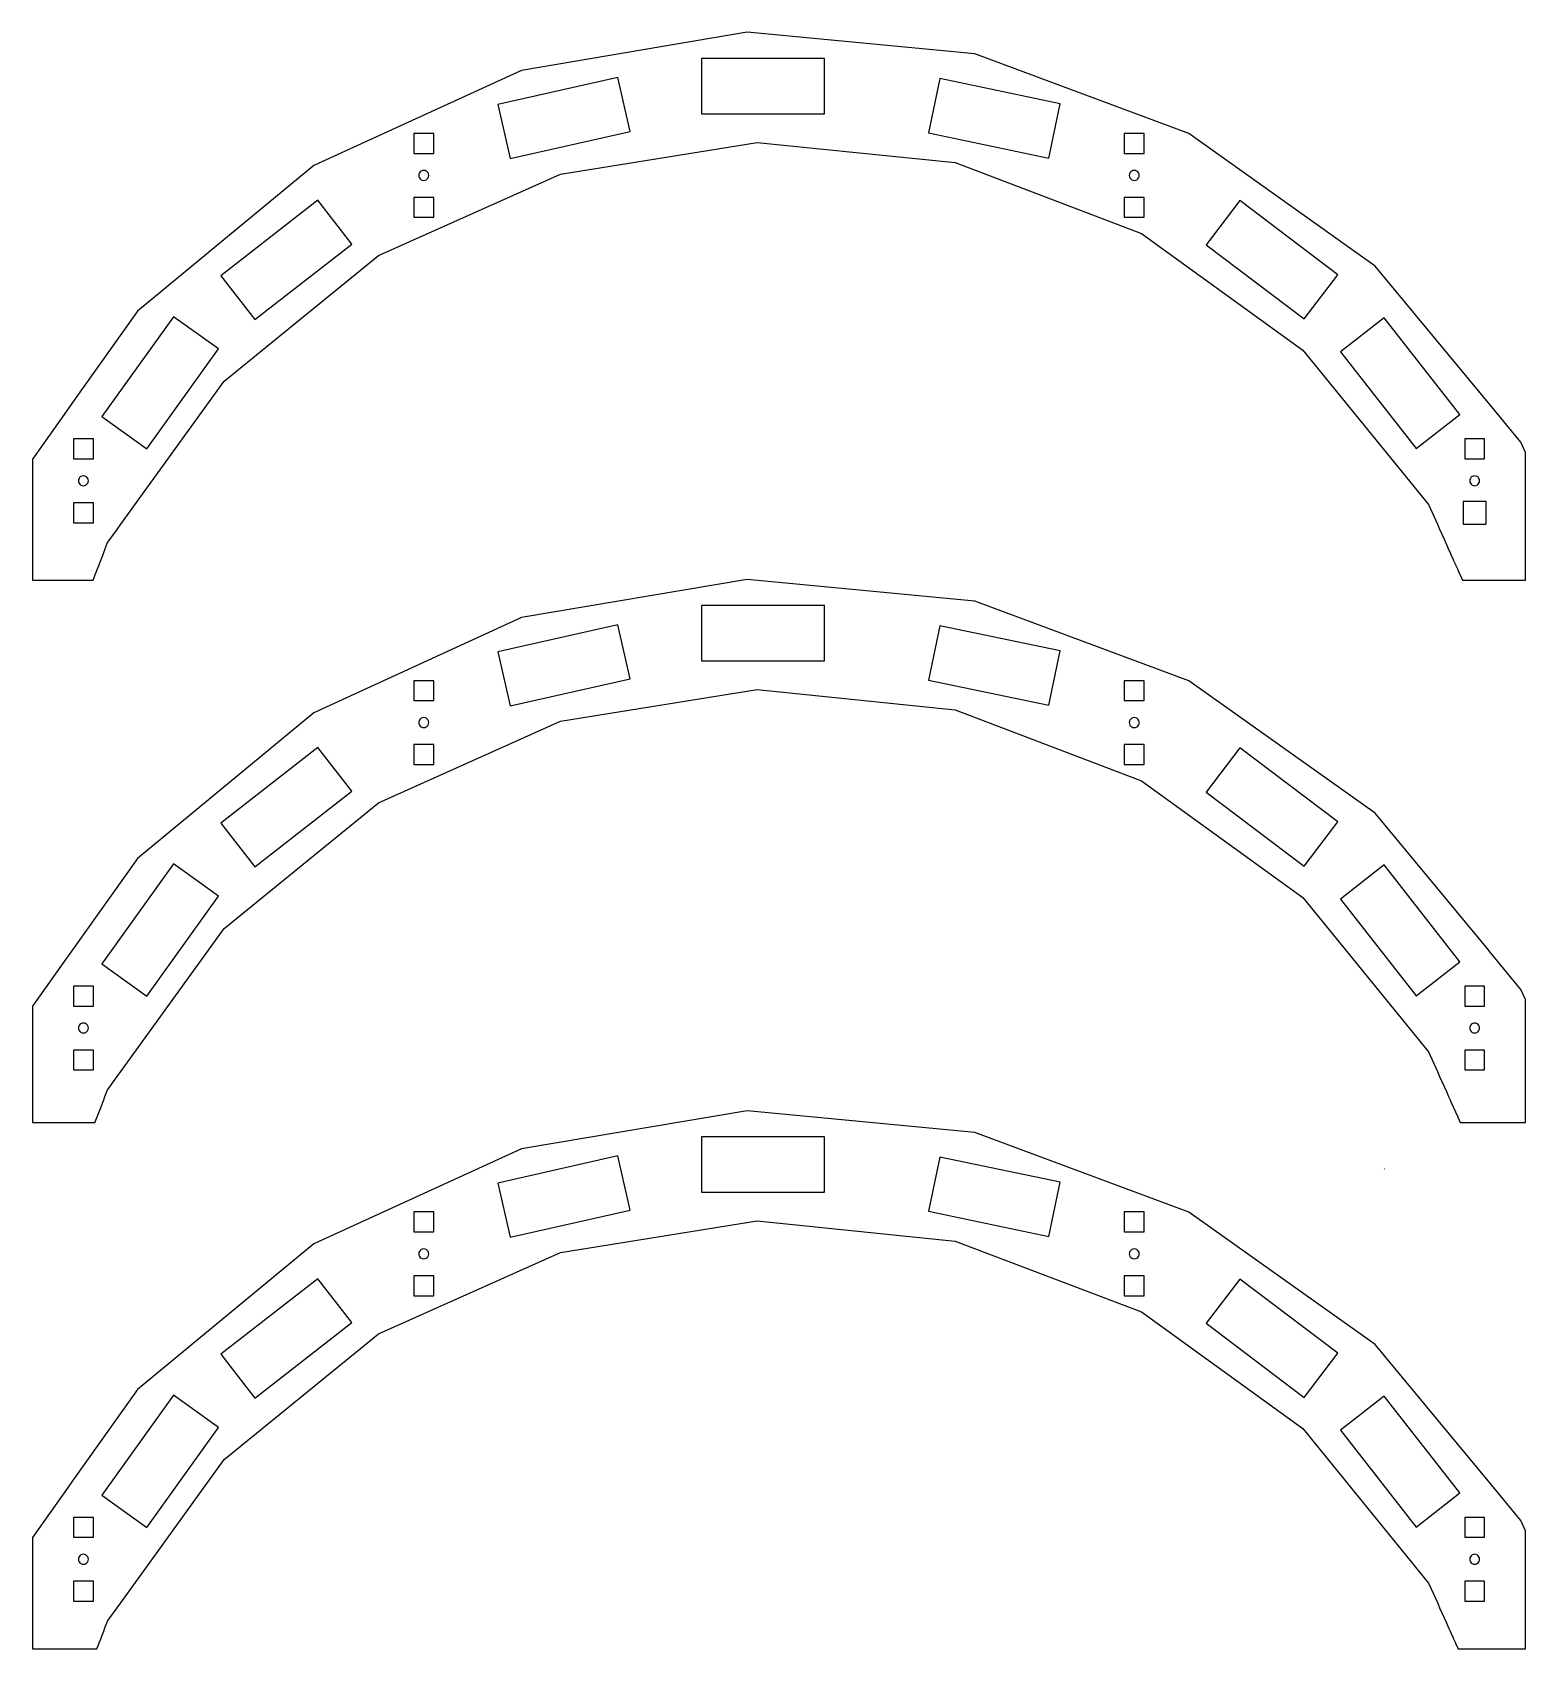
# Model space of a CAD drawing. Header units: metres. Extents: x -935 to 1094, y -1273 to 224.
# Drawn here: x 115.9 to 536.3, y -935.1 to -480 of the extents above; entities that cross this region are included whole.
import ezdxf

# ---------------------------------------------------------------- set-up
doc = ezdxf.new("R2010")
doc.units = ezdxf.units.M

msp = doc.modelspace()

# ---------------------------------------------------------------- linework, layer by layer
at = {"layer": 'Layer0'}
for p, q in [((317.11, -479.97), (253.65, -490.69)), ((381.19, -486.04), (317.11, -479.97)), ((441.51, -508.49), (381.19, -486.04)), ((253.65, -490.69), (195.12, -517.47)), ((338.9, -487.3), (304.3, -487.3)), ((304.3, -487.3), (304.3, -502.9)), ((338.9, -502.9), (338.9, -487.3)), ((280.74, -492.7), (246.98, -500.31)), ((284.17, -507.92), (280.74, -492.7)), ((371.36, -493.01), (368.17, -508.28)), ((405.23, -500.09), (371.36, -493.01)), ((246.98, -500.31), (250.41, -515.53)), ((402.04, -515.36), (405.23, -500.09)), ((304.3, -502.9), (338.9, -502.9)), ((223.3, -508.46), (223.3, -514.06)), ((228.9, -508.46), (223.3, -508.46)), ((228.9, -514.06), (228.9, -508.46)), ((250.41, -515.53), (284.17, -507.92)), ((368.17, -508.28), (402.04, -515.36)), ((428.9, -508.46), (423.3, -508.46)), ((423.3, -508.46), (423.3, -514.06)), ((428.9, -514.06), (428.9, -508.46)), ((493.97, -545.78), (441.51, -508.49)), ((223.3, -514.06), (228.9, -514.06)), ((264.57, -519.87), (319.93, -510.95)), ((319.93, -510.95), (375.71, -516.67)), ((423.3, -514.06), (428.9, -514.06)), ((195.12, -517.47), (145.52, -558.49)), ((226.1, -518.86), (225.74, -518.91)), ((226.47, -518.91), (226.1, -518.86)), ((375.71, -516.67), (428.11, -536.63)), ((426.1, -518.86), (425.74, -518.91)), ((426.47, -518.91), (426.1, -518.86)), ((213.4, -542.81), (264.57, -519.87)), ((224.75, -519.9), (224.7, -520.26)), ((224.7, -520.26), (224.75, -520.62)), ((224.89, -519.56), (224.75, -519.9)), ((224.75, -520.62), (224.82, -520.79)), ((224.82, -520.79), (224.89, -520.96)), ((225.11, -519.27), (224.89, -519.56)), ((224.89, -520.96), (225.11, -521.25)), ((225.4, -519.05), (225.11, -519.27)), ((225.11, -521.25), (225.4, -521.47)), ((225.74, -518.91), (225.4, -519.05)), ((225.4, -521.47), (225.74, -521.61)), ((225.74, -521.61), (226.1, -521.66)), ((226.1, -521.66), (226.47, -521.61)), ((226.8, -519.05), (226.47, -518.91)), ((226.47, -521.61), (226.8, -521.47)), ((227.09, -519.27), (226.8, -519.05)), ((226.8, -521.47), (227.09, -521.25)), ((227.32, -519.56), (227.09, -519.27)), ((227.09, -521.25), (227.32, -520.96)), ((227.39, -519.73), (227.32, -519.56)), ((227.32, -520.96), (227.45, -520.62)), ((227.45, -519.9), (227.39, -519.73)), ((227.5, -520.26), (227.45, -519.9)), ((227.45, -520.62), (227.5, -520.26)), ((424.75, -519.9), (424.7, -520.26)), ((424.7, -520.26), (424.75, -520.62)), ((424.82, -519.73), (424.75, -519.9)), ((424.75, -520.62), (424.89, -520.96)), ((424.89, -519.56), (424.82, -519.73)), ((425.11, -519.27), (424.89, -519.56)), ((424.89, -520.96), (425.11, -521.25)), ((425.4, -519.05), (425.11, -519.27)), ((425.11, -521.25), (425.4, -521.47)), ((425.74, -518.91), (425.4, -519.05)), ((425.4, -521.47), (425.74, -521.61)), ((425.74, -521.61), (426.1, -521.66)), ((426.1, -521.66), (426.47, -521.61)), ((426.8, -519.05), (426.47, -518.91)), ((426.47, -521.61), (426.8, -521.47)), ((427.09, -519.27), (426.8, -519.05)), ((426.8, -521.47), (427.09, -521.25)), ((427.32, -519.56), (427.09, -519.27)), ((427.09, -521.25), (427.32, -520.96)), ((427.45, -519.9), (427.32, -519.56)), ((427.32, -520.96), (427.39, -520.79)), ((427.39, -520.79), (427.45, -520.62)), ((427.5, -520.26), (427.45, -519.9)), ((427.45, -520.62), (427.5, -520.26)), ((196.24, -527.28), (168.94, -548.54)), ((205.82, -539.59), (196.24, -527.28)), ((223.3, -526.46), (223.3, -532.06)), ((228.9, -526.46), (223.3, -526.46)), ((228.9, -532.06), (228.9, -526.46)), ((423.3, -526.46), (423.3, -532.06)), ((428.9, -526.46), (423.3, -526.46)), ((428.9, -532.06), (428.9, -526.46)), ((455.8, -527.36), (446.39, -539.8)), ((483.4, -548.23), (455.8, -527.36)), ((223.3, -532.06), (228.9, -532.06)), ((423.3, -532.06), (428.9, -532.06)), ((428.11, -536.63), (473.56, -569.47)), ((178.52, -560.85), (205.82, -539.59)), ((446.39, -539.8), (473.99, -560.67)), ((169.91, -578.21), (213.4, -542.81)), ((525.73, -584.19), (493.97, -545.78)), ((168.94, -548.54), (178.52, -560.85)), ((473.99, -560.67), (483.4, -548.23)), ((145.52, -558.49), (127.25, -584.2)), ((155.61, -560.05), (135.46, -588.18)), ((168.29, -569.13), (155.61, -560.05)), ((496.44, -560.34), (484.15, -569.94)), ((517.75, -587.6), (496.44, -560.34)), ((148.15, -597.27), (168.29, -569.13)), ((473.56, -569.47), (508.96, -612.96)), ((484.15, -569.94), (505.45, -597.21)), ((140.78, -618.52), (169.91, -578.21)), ((126, -585.95), (115.91, -600.15)), ((127.25, -584.2), (126, -585.95)), ((526.2, -584.76), (525.73, -584.19)), ((534.98, -595.38), (526.2, -584.76)), ((135.46, -588.18), (148.15, -597.27)), ((505.45, -597.21), (517.75, -587.6)), ((127.49, -594.47), (127.49, -600.07)), ((133.09, -594.47), (127.49, -594.47)), ((133.09, -600.07), (133.09, -594.47)), ((519.14, -594.47), (519.14, -600.07)), ((524.74, -594.47), (519.14, -594.47)), ((524.74, -600.07), (524.74, -594.47)), ((536.3, -598.26), (534.98, -595.38)), ((115.91, -600.15), (115.91, -634.28)), ((127.49, -600.07), (133.09, -600.07)), ((519.14, -600.07), (524.74, -600.07)), ((536.3, -634.28), (536.3, -598.26)), ((129.3, -605.28), (129.08, -605.57)), ((129.59, -605.05), (129.3, -605.28)), ((129.93, -604.91), (129.59, -605.05)), ((130.29, -604.87), (129.93, -604.91)), ((130.65, -604.91), (130.29, -604.87)), ((130.99, -605.05), (130.65, -604.91)), ((131.13, -605.16), (130.99, -605.05)), ((131.28, -605.28), (131.13, -605.16)), ((131.5, -605.57), (131.28, -605.28)), ((520.95, -605.28), (520.73, -605.57)), ((521.24, -605.05), (520.95, -605.28)), ((521.58, -604.91), (521.24, -605.05)), ((521.94, -604.87), (521.58, -604.91)), ((522.3, -604.91), (521.94, -604.87)), ((522.64, -605.05), (522.3, -604.91)), ((522.93, -605.28), (522.64, -605.05)), ((523.15, -605.57), (522.93, -605.28)), ((128.94, -605.9), (128.89, -606.27)), ((128.89, -606.27), (128.94, -606.63)), ((129.08, -605.57), (128.94, -605.9)), ((128.94, -606.63), (129.08, -606.96)), ((129.08, -606.96), (129.3, -607.25)), ((129.3, -607.25), (129.45, -607.37)), ((129.45, -607.37), (129.59, -607.48)), ((129.59, -607.48), (129.93, -607.62)), ((129.93, -607.62), (130.29, -607.66)), ((130.29, -607.66), (130.65, -607.62)), ((130.65, -607.62), (130.99, -607.48)), ((130.99, -607.48), (131.28, -607.25)), ((131.28, -607.25), (131.5, -606.96)), ((131.64, -605.9), (131.5, -605.57)), ((131.5, -606.96), (131.64, -606.63)), ((131.69, -606.27), (131.64, -605.9)), ((131.64, -606.63), (131.69, -606.27)), ((520.59, -605.9), (520.54, -606.27)), ((520.54, -606.27), (520.59, -606.63)), ((520.73, -605.57), (520.59, -605.9)), ((520.59, -606.63), (520.73, -606.96)), ((520.73, -606.96), (520.95, -607.25)), ((520.95, -607.25), (521.24, -607.48)), ((521.24, -607.48), (521.58, -607.62)), ((521.58, -607.62), (521.94, -607.66)), ((521.94, -607.66), (522.3, -607.62)), ((522.3, -607.62), (522.64, -607.48)), ((522.64, -607.48), (522.93, -607.25)), ((522.93, -607.25), (523.15, -606.96)), ((523.29, -605.9), (523.15, -605.57)), ((523.15, -606.96), (523.29, -606.63)), ((523.34, -606.27), (523.29, -605.9)), ((523.29, -606.63), (523.34, -606.27)), ((133.09, -612.47), (127.49, -612.47)), ((127.49, -612.47), (127.49, -618.07)), ((133.09, -618.07), (133.09, -612.47)), ((508.96, -612.96), (511.44, -618.48)), ((525.14, -612.07), (518.74, -612.07)), ((518.74, -612.07), (518.74, -618.47)), ((525.14, -618.47), (525.14, -612.07)), ((127.49, -618.07), (133.09, -618.07)), ((139.76, -619.94), (140.78, -618.52)), ((511.44, -618.48), (512.07, -619.9)), ((518.74, -618.47), (525.14, -618.47)), ((137.07, -623.66), (137.71, -622.78)), ((137.71, -622.78), (138.73, -621.36)), ((138.73, -621.36), (139.76, -619.94)), ((512.07, -619.9), (512.71, -621.32)), ((512.71, -621.32), (513.35, -622.74)), ((513.35, -622.74), (513.98, -624.16)), ((135.26, -628.41), (135.8, -626.99)), ((135.8, -626.99), (136, -626.47)), ((136, -626.47), (136.34, -625.57)), ((136.34, -625.57), (136.88, -624.15)), ((136.88, -624.15), (137.07, -623.66)), ((513.98, -624.16), (514.62, -625.58)), ((514.62, -625.58), (515.02, -626.48)), ((515.02, -626.48), (515.26, -627)), ((515.26, -627), (515.89, -628.42)), ((133.61, -632.73), (133.64, -632.67)), ((133.64, -632.67), (134.16, -631.31)), ((134.16, -631.31), (134.18, -631.25)), ((134.18, -631.25), (134.7, -629.89)), ((134.7, -629.89), (134.72, -629.83)), ((134.72, -629.83), (135.24, -628.47)), ((135.24, -628.47), (135.26, -628.41)), ((515.89, -628.42), (515.92, -628.48)), ((515.92, -628.48), (516.53, -629.84)), ((516.53, -629.84), (516.56, -629.9)), ((516.56, -629.9), (517.17, -631.26)), ((517.17, -631.26), (517.19, -631.32)), ((517.19, -631.32), (517.8, -632.68)), ((517.8, -632.68), (517.83, -632.74)), ((115.91, -634.28), (133.02, -634.28)), ((133.02, -634.28), (133.61, -632.73)), ((317.11, -634.07), (253.65, -644.79)), ((381.19, -640.14), (317.11, -634.07)), ((517.83, -632.74), (518.52, -634.28)), ((518.52, -634.28), (536.3, -634.28)), ((338.9, -641.4), (304.3, -641.4)), ((304.3, -641.4), (304.3, -657)), ((338.9, -657), (338.9, -641.4)), ((441.51, -662.59), (381.19, -640.14)), ((253.65, -644.79), (195.12, -671.57)), ((280.74, -646.8), (246.98, -654.41)), ((284.17, -662.02), (280.74, -646.8)), ((371.36, -647.11), (368.17, -662.38)), ((405.23, -654.19), (371.36, -647.11)), ((246.98, -654.41), (250.41, -669.63)), ((402.04, -669.46), (405.23, -654.19)), ((304.3, -657), (338.9, -657)), ((223.3, -662.56), (223.3, -668.16)), ((228.9, -662.56), (223.3, -662.56)), ((228.9, -668.16), (228.9, -662.56)), ((250.41, -669.63), (284.17, -662.02)), ((368.17, -662.38), (402.04, -669.46)), ((428.9, -662.56), (423.3, -662.56)), ((423.3, -662.56), (423.3, -668.16)), ((428.9, -668.16), (428.9, -662.56)), ((493.97, -699.88), (441.51, -662.59)), ((223.3, -668.16), (228.9, -668.16)), ((264.57, -673.97), (319.93, -665.05)), ((319.93, -665.05), (375.71, -670.77)), ((423.3, -668.16), (428.9, -668.16)), ((195.12, -671.57), (145.52, -712.59)), ((225.11, -673.37), (224.89, -673.66)), ((225.4, -673.15), (225.11, -673.37)), ((225.74, -673.01), (225.4, -673.15)), ((226.1, -672.96), (225.74, -673.01)), ((226.47, -673.01), (226.1, -672.96)), ((226.8, -673.15), (226.47, -673.01)), ((227.09, -673.37), (226.8, -673.15)), ((227.32, -673.66), (227.09, -673.37)), ((375.71, -670.77), (428.11, -690.73)), ((425.11, -673.37), (424.89, -673.66)), ((425.4, -673.15), (425.11, -673.37)), ((425.74, -673.01), (425.4, -673.15)), ((426.1, -672.96), (425.74, -673.01)), ((426.47, -673.01), (426.1, -672.96)), ((426.8, -673.15), (426.47, -673.01)), ((427.09, -673.37), (426.8, -673.15)), ((427.32, -673.66), (427.09, -673.37)), ((213.4, -696.91), (264.57, -673.97)), ((224.75, -674), (224.7, -674.36)), ((224.7, -674.36), (224.75, -674.72)), ((224.89, -673.66), (224.75, -674)), ((224.75, -674.72), (224.82, -674.89)), ((224.82, -674.89), (224.89, -675.06)), ((224.89, -675.06), (225.11, -675.35)), ((225.11, -675.35), (225.4, -675.57)), ((225.4, -675.57), (225.74, -675.71)), ((225.74, -675.71), (226.1, -675.76)), ((226.1, -675.76), (226.47, -675.71)), ((226.47, -675.71), (226.8, -675.57)), ((226.8, -675.57), (227.09, -675.35)), ((227.09, -675.35), (227.32, -675.06)), ((227.39, -673.83), (227.32, -673.66)), ((227.32, -675.06), (227.45, -674.72)), ((227.45, -674), (227.39, -673.83)), ((227.5, -674.36), (227.45, -674)), ((227.45, -674.72), (227.5, -674.36)), ((424.75, -674), (424.7, -674.36)), ((424.7, -674.36), (424.75, -674.72)), ((424.82, -673.83), (424.75, -674)), ((424.75, -674.72), (424.89, -675.06)), ((424.89, -673.66), (424.82, -673.83)), ((424.89, -675.06), (425.11, -675.35)), ((425.11, -675.35), (425.4, -675.57)), ((425.4, -675.57), (425.74, -675.71)), ((425.74, -675.71), (426.1, -675.76)), ((426.1, -675.76), (426.47, -675.71)), ((426.47, -675.71), (426.8, -675.57)), ((426.8, -675.57), (427.09, -675.35)), ((427.09, -675.35), (427.32, -675.06)), ((427.45, -674), (427.32, -673.66)), ((427.32, -675.06), (427.39, -674.89)), ((427.39, -674.89), (427.45, -674.72)), ((427.5, -674.36), (427.45, -674)), ((427.45, -674.72), (427.5, -674.36)), ((196.24, -681.38), (168.94, -702.64)), ((205.82, -693.69), (196.24, -681.38)), ((228.9, -680.56), (223.3, -680.56)), ((223.3, -680.56), (223.3, -686.16)), ((228.9, -686.16), (228.9, -680.56)), ((423.3, -680.56), (423.3, -686.16)), ((428.9, -680.56), (423.3, -680.56)), ((428.9, -686.16), (428.9, -680.56)), ((455.8, -681.46), (446.39, -693.9)), ((483.4, -702.33), (455.8, -681.46)), ((223.3, -686.16), (228.9, -686.16)), ((423.3, -686.16), (428.9, -686.16)), ((428.11, -690.73), (473.56, -723.57)), ((178.52, -714.95), (205.82, -693.69)), ((446.39, -693.9), (473.99, -714.77)), ((169.91, -732.31), (213.4, -696.91)), ((525.73, -738.29), (493.97, -699.88)), ((168.94, -702.64), (178.52, -714.95)), ((473.99, -714.77), (483.4, -702.33)), ((145.52, -712.59), (127.25, -738.3)), ((155.61, -714.15), (135.46, -742.28)), ((168.29, -723.23), (155.61, -714.15)), ((496.44, -714.44), (484.15, -724.04)), ((517.75, -741.7), (496.44, -714.44)), ((148.15, -751.37), (168.29, -723.23)), ((473.56, -723.57), (508.96, -767.06)), ((484.15, -724.04), (505.45, -751.31)), ((140.78, -772.62), (169.91, -732.31)), ((126, -740.05), (115.91, -754.25)), ((127.25, -738.3), (126, -740.05)), ((505.45, -751.31), (517.75, -741.7)), ((526.2, -738.86), (525.73, -738.29)), ((534.98, -749.48), (526.2, -738.86)), ((135.46, -742.28), (148.15, -751.37)), ((127.49, -748.57), (127.49, -754.17)), ((133.09, -748.57), (127.49, -748.57)), ((133.09, -754.17), (133.09, -748.57)), ((519.14, -748.57), (519.14, -754.17)), ((524.74, -748.57), (519.14, -748.57)), ((524.74, -754.17), (524.74, -748.57)), ((536.3, -752.36), (534.98, -749.48)), ((115.91, -754.25), (115.91, -786.96)), ((127.49, -754.17), (133.09, -754.17)), ((519.14, -754.17), (524.74, -754.17)), ((536.3, -786.96), (536.3, -752.36)), ((128.94, -760), (128.89, -760.37)), ((129.08, -759.67), (128.94, -760)), ((129.3, -759.38), (129.08, -759.67)), ((129.59, -759.15), (129.3, -759.38)), ((129.93, -759.01), (129.59, -759.15)), ((130.29, -758.97), (129.93, -759.01)), ((130.65, -759.01), (130.29, -758.97)), ((130.99, -759.15), (130.65, -759.01)), ((131.13, -759.26), (130.99, -759.15)), ((131.28, -759.38), (131.13, -759.26)), ((131.5, -759.67), (131.28, -759.38)), ((131.64, -760), (131.5, -759.67)), ((131.69, -760.37), (131.64, -760)), ((520.59, -760), (520.54, -760.37)), ((520.73, -759.67), (520.59, -760)), ((520.95, -759.38), (520.73, -759.67)), ((521.24, -759.15), (520.95, -759.38)), ((521.58, -759.01), (521.24, -759.15)), ((521.94, -758.97), (521.58, -759.01)), ((522.3, -759.01), (521.94, -758.97)), ((522.64, -759.15), (522.3, -759.01)), ((522.93, -759.38), (522.64, -759.15)), ((523.15, -759.67), (522.93, -759.38)), ((523.29, -760), (523.15, -759.67)), ((523.34, -760.37), (523.29, -760)), ((128.89, -760.37), (128.94, -760.73)), ((128.94, -760.73), (129.08, -761.06)), ((129.08, -761.06), (129.3, -761.35)), ((129.3, -761.35), (129.45, -761.47)), ((129.45, -761.47), (129.59, -761.58)), ((129.59, -761.58), (129.93, -761.72)), ((129.93, -761.72), (130.29, -761.76)), ((130.29, -761.76), (130.65, -761.72)), ((130.65, -761.72), (130.99, -761.58)), ((130.99, -761.58), (131.28, -761.35)), ((131.28, -761.35), (131.5, -761.06)), ((131.5, -761.06), (131.64, -760.73)), ((131.64, -760.73), (131.69, -760.37)), ((520.54, -760.37), (520.59, -760.73)), ((520.59, -760.73), (520.73, -761.06)), ((520.73, -761.06), (520.95, -761.35)), ((520.95, -761.35), (521.24, -761.58)), ((521.24, -761.58), (521.58, -761.72)), ((521.58, -761.72), (521.94, -761.76)), ((521.94, -761.76), (522.3, -761.72)), ((522.3, -761.72), (522.64, -761.58)), ((522.64, -761.58), (522.93, -761.35)), ((522.93, -761.35), (523.15, -761.06)), ((523.15, -761.06), (523.29, -760.73)), ((523.29, -760.73), (523.34, -760.37)), ((127.49, -766.57), (127.49, -772.17)), ((133.09, -766.57), (127.49, -766.57)), ((133.09, -772.17), (133.09, -766.57)), ((508.96, -767.06), (511.44, -772.58)), ((524.74, -766.57), (519.14, -766.57)), ((519.14, -766.57), (519.14, -772.17)), ((524.74, -772.17), (524.74, -766.57)), ((127.49, -772.17), (133.09, -772.17)), ((139.76, -774.04), (140.78, -772.62)), ((511.44, -772.58), (512.07, -774)), ((519.14, -772.17), (524.74, -772.17)), ((136.34, -779.67), (136.88, -778.25)), ((136.88, -778.25), (137.07, -777.76)), ((137.07, -777.76), (137.71, -776.88)), ((137.71, -776.88), (138.73, -775.46)), ((138.73, -775.46), (139.76, -774.04)), ((512.07, -774), (512.71, -775.42)), ((512.71, -775.42), (513.35, -776.84)), ((513.35, -776.84), (513.98, -778.26)), ((513.98, -778.26), (514.62, -779.68)), ((134.72, -783.93), (135.24, -782.57)), ((135.24, -782.57), (135.26, -782.51)), ((135.26, -782.51), (135.8, -781.09)), ((135.8, -781.09), (136, -780.57)), ((136, -780.57), (136.34, -779.67)), ((514.62, -779.68), (515.02, -780.58)), ((515.02, -780.58), (515.26, -781.1)), ((515.26, -781.1), (515.89, -782.52)), ((515.89, -782.52), (515.92, -782.58)), ((515.92, -782.58), (516.53, -783.94)), ((115.91, -786.96), (133.57, -786.96)), ((133.57, -786.96), (133.64, -786.77)), ((133.64, -786.77), (134.16, -785.41)), ((134.16, -785.41), (134.18, -785.35)), ((134.18, -785.35), (134.7, -783.99)), ((134.7, -783.99), (134.72, -783.93)), ((317.11, -783.67), (253.65, -794.39)), ((381.19, -789.74), (317.11, -783.67)), ((516.53, -783.94), (516.56, -784)), ((516.56, -784), (517.17, -785.36)), ((517.17, -785.36), (517.19, -785.42)), ((517.19, -785.42), (517.8, -786.78)), ((517.8, -786.78), (517.88, -786.96)), ((517.88, -786.96), (536.3, -786.96)), ((338.9, -791), (304.3, -791)), ((304.3, -791), (304.3, -806.6)), ((338.9, -806.6), (338.9, -791)), ((441.51, -812.19), (381.19, -789.74)), ((253.65, -794.39), (195.12, -821.17)), ((280.74, -796.4), (246.98, -804.01)), ((284.17, -811.62), (280.74, -796.4)), ((371.36, -796.71), (368.17, -811.98)), ((405.23, -803.79), (371.36, -796.71)), ((496.48, -800.06), (496.55, -800.15)), ((246.98, -804.01), (250.41, -819.23)), ((402.04, -819.06), (405.23, -803.79)), ((304.3, -806.6), (338.9, -806.6)), ((228.9, -812.16), (223.3, -812.16)), ((223.3, -812.16), (223.3, -817.76)), ((228.9, -817.76), (228.9, -812.16)), ((250.41, -819.23), (284.17, -811.62)), ((264.57, -823.57), (319.93, -814.65)), ((319.93, -814.65), (375.71, -820.37)), ((368.17, -811.98), (402.04, -819.06)), ((423.3, -812.16), (423.3, -817.76)), ((428.9, -812.16), (423.3, -812.16)), ((428.9, -817.76), (428.9, -812.16)), ((493.97, -849.48), (441.51, -812.19)), ((223.3, -817.76), (228.9, -817.76)), ((423.3, -817.76), (428.9, -817.76)), ((195.12, -821.17), (145.52, -862.19)), ((213.4, -846.51), (264.57, -823.57)), ((224.75, -823.6), (224.7, -823.96)), ((224.89, -823.26), (224.75, -823.6)), ((225.11, -822.97), (224.89, -823.26)), ((225.4, -822.75), (225.11, -822.97)), ((225.74, -822.61), (225.4, -822.75)), ((226.1, -822.56), (225.74, -822.61)), ((226.47, -822.61), (226.1, -822.56)), ((226.8, -822.75), (226.47, -822.61)), ((227.09, -822.97), (226.8, -822.75)), ((227.32, -823.26), (227.09, -822.97)), ((227.39, -823.43), (227.32, -823.26)), ((227.45, -823.6), (227.39, -823.43)), ((227.5, -823.96), (227.45, -823.6)), ((375.71, -820.37), (428.11, -840.33)), ((424.75, -823.6), (424.7, -823.96)), ((424.82, -823.43), (424.75, -823.6)), ((424.89, -823.26), (424.82, -823.43)), ((425.11, -822.97), (424.89, -823.26)), ((425.4, -822.75), (425.11, -822.97)), ((425.74, -822.61), (425.4, -822.75)), ((426.1, -822.56), (425.74, -822.61)), ((426.47, -822.61), (426.1, -822.56)), ((426.8, -822.75), (426.47, -822.61)), ((427.09, -822.97), (426.8, -822.75)), ((427.32, -823.26), (427.09, -822.97)), ((427.45, -823.6), (427.32, -823.26)), ((427.5, -823.96), (427.45, -823.6)), ((224.7, -823.96), (224.75, -824.32)), ((224.75, -824.32), (224.82, -824.49)), ((224.82, -824.49), (224.89, -824.66)), ((224.89, -824.66), (225.11, -824.95)), ((225.11, -824.95), (225.4, -825.17)), ((225.4, -825.17), (225.74, -825.31)), ((225.74, -825.31), (226.1, -825.36)), ((226.1, -825.36), (226.47, -825.31)), ((226.47, -825.31), (226.8, -825.17)), ((226.8, -825.17), (227.09, -824.95)), ((227.09, -824.95), (227.32, -824.66)), ((227.32, -824.66), (227.45, -824.32)), ((227.45, -824.32), (227.5, -823.96)), ((424.7, -823.96), (424.75, -824.32)), ((424.75, -824.32), (424.89, -824.66)), ((424.89, -824.66), (425.11, -824.95)), ((425.11, -824.95), (425.4, -825.17)), ((425.4, -825.17), (425.74, -825.31)), ((425.74, -825.31), (426.1, -825.36)), ((426.1, -825.36), (426.47, -825.31)), ((426.47, -825.31), (426.8, -825.17)), ((426.8, -825.17), (427.09, -824.95)), ((427.09, -824.95), (427.32, -824.66)), ((427.32, -824.66), (427.39, -824.49)), ((427.39, -824.49), (427.45, -824.32)), ((427.45, -824.32), (427.5, -823.96)), ((196.24, -830.98), (168.94, -852.24)), ((205.82, -843.29), (196.24, -830.98)), ((223.3, -830.16), (223.3, -835.76)), ((228.9, -830.16), (223.3, -830.16)), ((228.9, -835.76), (228.9, -830.16)), ((428.9, -830.16), (423.3, -830.16)), ((423.3, -830.16), (423.3, -835.76)), ((428.9, -835.76), (428.9, -830.16)), ((455.8, -831.06), (446.39, -843.5)), ((483.4, -851.93), (455.8, -831.06)), ((223.3, -835.76), (228.9, -835.76)), ((423.3, -835.76), (428.9, -835.76)), ((428.11, -840.33), (473.56, -873.17)), ((169.91, -881.91), (213.4, -846.51)), ((178.52, -864.55), (205.82, -843.29)), ((446.39, -843.5), (473.99, -864.37)), ((525.73, -887.89), (493.97, -849.48)), ((168.94, -852.24), (178.52, -864.55)), ((473.99, -864.37), (483.4, -851.93)), ((145.52, -862.19), (127.25, -887.9)), ((155.61, -863.75), (135.46, -891.88)), ((168.29, -872.83), (155.61, -863.75)), ((496.44, -864.04), (484.15, -873.64)), ((517.75, -891.3), (496.44, -864.04)), ((148.15, -900.97), (168.29, -872.83)), ((473.56, -873.17), (508.96, -916.66)), ((484.15, -873.64), (505.45, -900.91)), ((140.78, -922.22), (169.91, -881.91)), ((126, -889.65), (115.91, -903.85)), ((127.25, -887.9), (126, -889.65)), ((135.46, -891.88), (148.15, -900.97)), ((505.45, -900.91), (517.75, -891.3)), ((526.2, -888.46), (525.73, -887.89)), ((534.98, -899.08), (526.2, -888.46)), ((133.09, -898.17), (127.49, -898.17)), ((127.49, -898.17), (127.49, -903.77)), ((133.09, -903.77), (133.09, -898.17)), ((519.14, -898.17), (519.14, -903.77)), ((524.74, -898.17), (519.14, -898.17)), ((524.74, -903.77), (524.74, -898.17)), ((536.3, -901.96), (534.98, -899.08)), ((115.91, -903.85), (115.91, -935.14)), ((127.49, -903.77), (133.09, -903.77)), ((519.14, -903.77), (524.74, -903.77)), ((536.3, -935.14), (536.3, -901.96)), ((128.94, -909.6), (128.89, -909.97)), ((128.89, -909.97), (128.94, -910.33)), ((129.08, -909.27), (128.94, -909.6)), ((128.94, -910.33), (129.08, -910.66)), ((129.3, -908.98), (129.08, -909.27)), ((129.59, -908.75), (129.3, -908.98)), ((129.93, -908.61), (129.59, -908.75)), ((130.29, -908.57), (129.93, -908.61)), ((130.65, -908.61), (130.29, -908.57)), ((130.99, -908.75), (130.65, -908.61)), ((131.13, -908.86), (130.99, -908.75)), ((131.28, -908.98), (131.13, -908.86)), ((131.5, -909.27), (131.28, -908.98)), ((131.64, -909.6), (131.5, -909.27)), ((131.5, -910.66), (131.64, -910.33)), ((131.69, -909.97), (131.64, -909.6)), ((131.64, -910.33), (131.69, -909.97)), ((520.59, -909.6), (520.54, -909.97)), ((520.54, -909.97), (520.59, -910.33)), ((520.73, -909.27), (520.59, -909.6)), ((520.59, -910.33), (520.73, -910.66)), ((520.95, -908.98), (520.73, -909.27)), ((521.24, -908.75), (520.95, -908.98)), ((521.58, -908.61), (521.24, -908.75)), ((521.94, -908.57), (521.58, -908.61)), ((522.3, -908.61), (521.94, -908.57)), ((522.64, -908.75), (522.3, -908.61)), ((522.93, -908.98), (522.64, -908.75)), ((523.15, -909.27), (522.93, -908.98)), ((523.29, -909.6), (523.15, -909.27)), ((523.15, -910.66), (523.29, -910.33)), ((523.34, -909.97), (523.29, -909.6)), ((523.29, -910.33), (523.34, -909.97)), ((129.08, -910.66), (129.3, -910.95)), ((129.3, -910.95), (129.45, -911.07)), ((129.45, -911.07), (129.59, -911.18)), ((129.59, -911.18), (129.93, -911.32)), ((129.93, -911.32), (130.29, -911.36)), ((130.29, -911.36), (130.65, -911.32)), ((130.65, -911.32), (130.99, -911.18)), ((130.99, -911.18), (131.28, -910.95)), ((131.28, -910.95), (131.5, -910.66)), ((520.73, -910.66), (520.95, -910.95)), ((520.95, -910.95), (521.24, -911.18)), ((521.24, -911.18), (521.58, -911.32)), ((521.58, -911.32), (521.94, -911.36)), ((521.94, -911.36), (522.3, -911.32)), ((522.3, -911.32), (522.64, -911.18)), ((522.64, -911.18), (522.93, -910.95)), ((522.93, -910.95), (523.15, -910.66)), ((127.49, -916.17), (127.49, -921.77)), ((133.09, -916.17), (127.49, -916.17)), ((133.09, -921.77), (133.09, -916.17)), ((508.96, -916.66), (511.44, -922.18)), ((524.74, -916.17), (519.14, -916.17)), ((519.14, -916.17), (519.14, -921.77)), ((524.74, -921.77), (524.74, -916.17)), ((127.49, -921.77), (133.09, -921.77)), ((138.73, -925.06), (139.76, -923.64)), ((139.76, -923.64), (140.78, -922.22)), ((511.44, -922.18), (512.07, -923.6)), ((512.07, -923.6), (512.71, -925.02)), ((519.14, -921.77), (524.74, -921.77)), ((136.34, -929.27), (136.88, -927.85)), ((136.88, -927.85), (137.07, -927.36)), ((137.07, -927.36), (137.71, -926.48)), ((137.71, -926.48), (138.73, -925.06)), ((512.71, -925.02), (513.35, -926.44)), ((513.35, -926.44), (513.98, -927.86)), ((513.98, -927.86), (514.62, -929.28)), ((134.72, -933.53), (135.24, -932.17)), ((135.24, -932.17), (135.26, -932.11)), ((135.26, -932.11), (135.8, -930.69)), ((135.8, -930.69), (136, -930.17)), ((136, -930.17), (136.34, -929.27)), ((514.62, -929.28), (515.02, -930.18)), ((515.02, -930.18), (515.26, -930.7)), ((515.26, -930.7), (515.89, -932.12)), ((515.89, -932.12), (515.92, -932.18)), ((515.92, -932.18), (516.53, -933.54)), ((115.91, -935.14), (134.11, -935.14)), ((134.11, -935.14), (134.18, -934.95)), ((134.18, -934.95), (134.7, -933.59)), ((134.7, -933.59), (134.72, -933.53)), ((516.53, -933.54), (516.56, -933.6)), ((516.56, -933.6), (517.17, -934.96)), ((517.17, -934.96), (517.24, -935.14)), ((517.24, -935.14), (536.3, -935.14))]:
    msp.add_line(p, q, dxfattribs=at)

doc.saveas('drawing.dxf')
